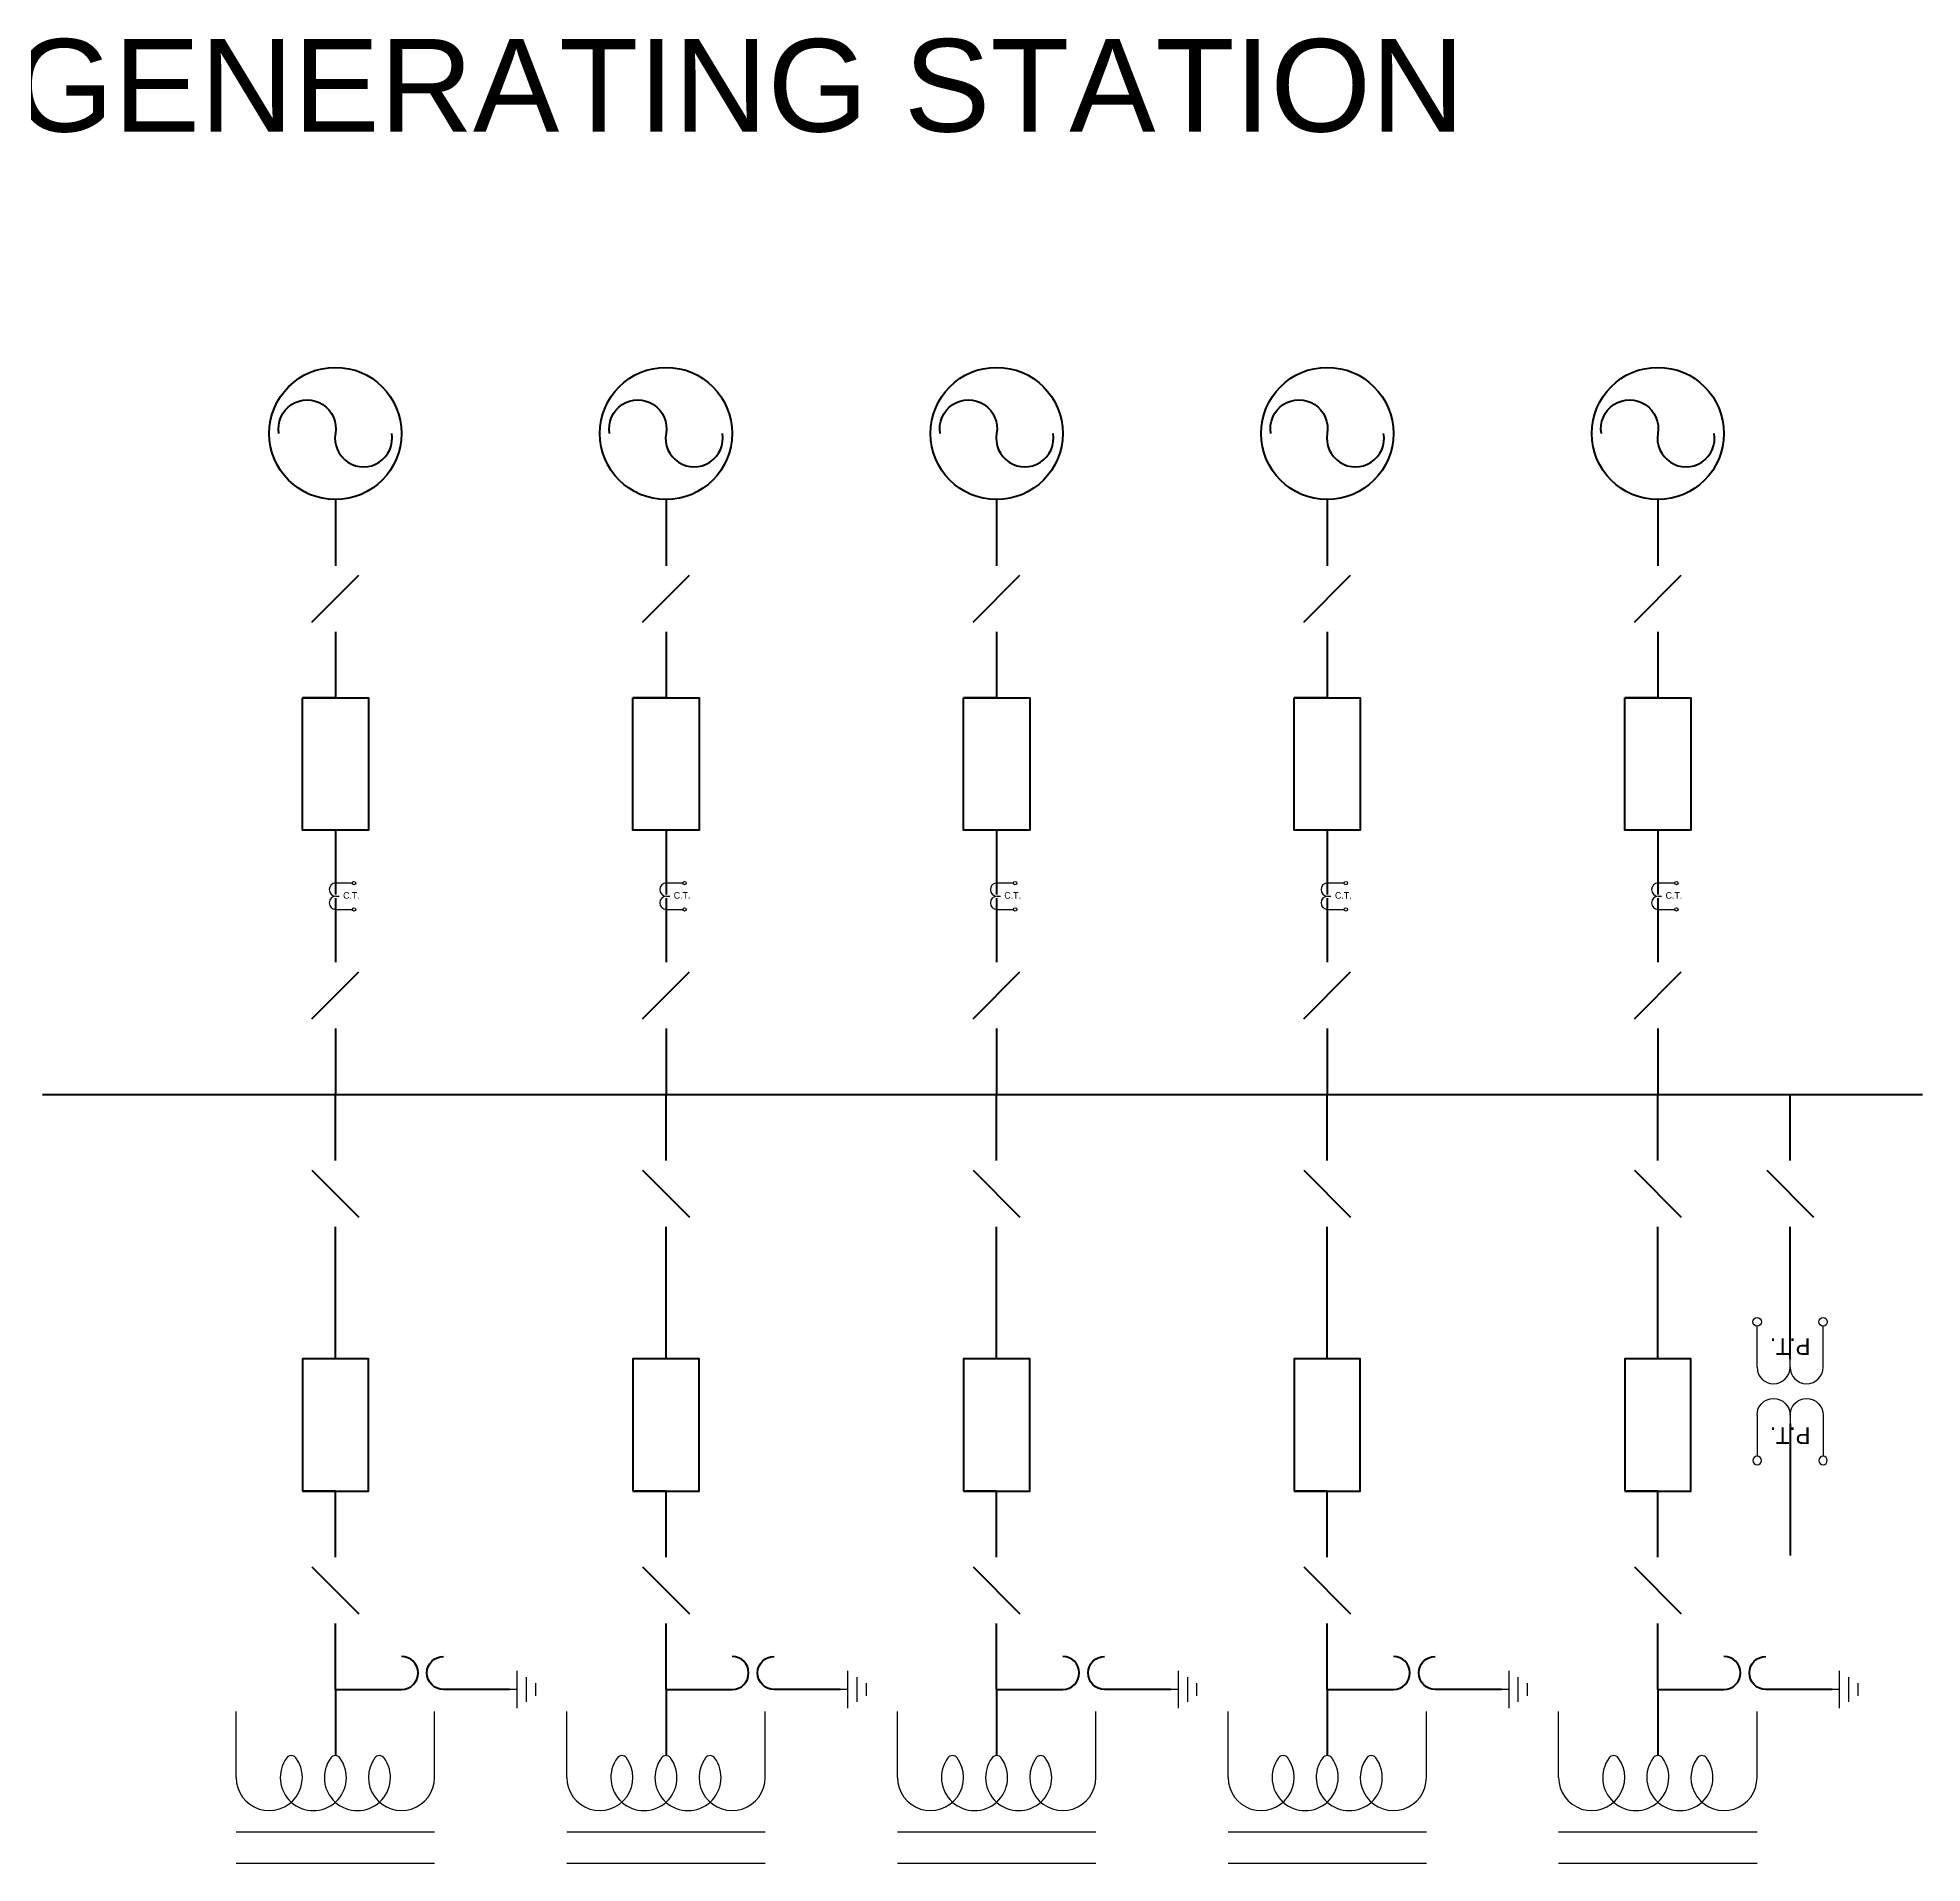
# Model space of a CAD drawing. Header units: millimetres. Extents: x -147 to 640, y -108 to 473.
# Drawn here: x 269.6 to 554.6, y 196.9 to 473 of the extents above; entities that cross this region are included whole.
import ezdxf
from ezdxf.enums import TextEntityAlignment as Align

# ---------------------------------------------------------------- set-up
doc = ezdxf.new("R2010")
doc.units = ezdxf.units.MM
doc.header["$MEASUREMENT"] = 0
doc.layers.add('MISC', color=7, linetype='Continuous')
doc.layers.add('SYMS', color=7, linetype='Continuous')
doc.styles.get("Standard").update_dxf_attribs({"font": 'arial_0.ttf'})
doc.styles.add('WD', font='txt')

# ---------------------------------------------------------------- blocks, each defined once
blk = doc.blocks.new('VXF1CT')
for p, q in [((-0.344, 0.25), (-0.032, 0.25)), ((-0.344, 0), (-0.281, 0)), ((-0.344, -0.25), (-0.032, -0.25))]:
    blk.add_line(p, q)
for centre in [(0, 0.249), (0, -0.249)]:
    blk.add_circle(centre, 0.0322)
for centre in [(-0.344, 0.125), (-0.344, -0.125)]:
    blk.add_arc(centre, 0.125, 90, 270)
at = {"linetype": 'Continuous', "style": 'WD', "flags": 8}
for tag, p in [('TERM02', (-0.045, 0.267)), ('TERM01', (-0.055, -0.231))]:
    blk.add_attdef(tag, text='', height=0.125, dxfattribs=at).set_placement(p, align=Align.RIGHT)
at = {"style": 'WD'}
blk.add_attdef('TYPE', text='', height=0.125, dxfattribs=at).set_placement((-0.047, -0.047), align=Align.CENTER)
at = {"linetype": 'Continuous', "style": 'WD', "flags": 9}
for tag, p in [('ASSYCODE', (-0.171, 0.119)), ('MFG', (-0.173, 0.143)), ('CAT', (-0.171, 0.162))]:
    blk.add_attdef(tag, text='', height=0.01, dxfattribs=at).set_placement(p, align=Align.CENTER)
at = {"style": 'WD'}
for tag, p, height, flags in [('FAMILY', (-0.196, 0.191), 0.01, 9), ('X2TERM02', (0, 0.281), 0.0125, 1), ('X1TERM02', (0.032, 0.249), 0.0125, 1), ('X8TERM01', (0, -0.283), 0.0125, 1), ('X1TERM01', (0.032, -0.251), 0.0125, 1)]:
    blk.add_attdef(tag, p, '', height=height, dxfattribs=dict(at, flags=flags))
blk.add_attdef('TAG1', (0.281, 0.031), '', height=0.125, dxfattribs=at)
at = {"style": 'WD', "width": 0.7}
blk.add_attdef('RATING1', (0.281, -0.125), '', height=0.125, dxfattribs=at)
for tag, p in [('INST', (-0.227, -0.422)), ('DESC1', (-0.201, -0.757)), ('LOC', (-0.201, -0.601)), ('DESC2', (-0.201, -0.914))]:
    blk.add_attdef(tag, text='', height=0.125, dxfattribs=at).set_placement(p, align=Align.CENTER)
blk = doc.blocks.new('HGND2')
for p, q in [((0.125, 0), (0, 0)), ((0.125, 0.09375), (0.125, -0.09375)), ((0.171875, 0.0625), (0.171875, -0.0625)), ((0.21875, 0.03125), (0.21875, -0.03125))]:
    blk.add_line(p, q)
at = {"style": 'WD', "width": 0.8}
for tag, p in [('INST', (0.25, 0.3125)), ('LOC', (0.25, 0.15625)), ('TAG1', (0.25, 0)), ('DESC1', (0.25, -0.15625)), ('DESC2', (0.25, -0.3125))]:
    blk.add_attdef(tag, text='', height=0.125, dxfattribs=at).set_placement(p, align=Align.MIDDLE_LEFT)
at = {"style": 'WD', "flags": 1}
for tag in ['ASSYCODE', 'X4TERM01', 'CAT', 'MFG', 'FAMILY']:
    blk.add_attdef(tag, (0, 0), '', height=0.01, dxfattribs=at)
blk = doc.blocks.new('HXF1PT')
for p, q in [((-0.25, 0.344), (-0.25, 0.032)), ((0, 0.344), (0, 0.281)), ((0.25, 0.344), (0.25, 0.032))]:
    blk.add_line(p, q)
for centre in [(-0.249, 0), (0.249, 0)]:
    blk.add_circle(centre, 0.0322)
for centre in [(-0.125, 0.344), (0.125, 0.344)]:
    blk.add_arc(centre, 0.125, 0, 180)
at = {"style": 'WD', "width": 0.7}
for tag, p in [('INST', (-0.388, 0.577)), ('LOC', (-0.388, 0.408)), ('DESC1', (-0.388, 0.252)), ('DESC2', (-0.388, 0.095))]:
    blk.add_attdef(tag, text='', height=0.125, dxfattribs=at).set_placement(p, align=Align.RIGHT)
at = {"style": 'WD'}
blk.add_attdef('TAG1', (0.368, 0.188), '', height=0.125, dxfattribs=at)
blk.add_attdef('TYPE', text='', height=0.125, dxfattribs=at).set_placement((0, 0.125), align=Align.CENTER)
for tag, p, height, flags in [('FAMILY', (0.304, 0.191), 0.01, 9), ('X4TERM01', (-0.281, 0), 0.0125, 1), ('X1TERM02', (0.281, 0), 0.0125, 1), ('X8TERM01', (-0.249, -0.032), 0.0125, 1), ('X8TERM02', (0.249, -0.032), 0.0125, 1)]:
    blk.add_attdef(tag, p, '', height=height, dxfattribs=dict(at, flags=flags))
at = {"linetype": 'Continuous', "style": 'WD', "flags": 9}
for tag, p in [('MFG', (0.327, 0.143)), ('CAT', (0.329, 0.162)), ('ASSYCODE', (0.329, 0.119))]:
    blk.add_attdef(tag, text='', height=0.01, dxfattribs=at).set_placement(p, align=Align.CENTER)
at = {"style": 'WD', "width": 0.7}
blk.add_attdef('RATING1', (0.368, 0.031), '', height=0.125, dxfattribs=at)
at = {"linetype": 'Continuous', "style": 'WD', "flags": 8}
for tag, p in [('TERM01', (-0.188, -0.031)), ('TERM02', (0.328, -0.031))]:
    blk.add_attdef(tag, text='', height=0.125, dxfattribs=at).set_placement(p, align=Align.TOP_LEFT)

msp = doc.modelspace()

# ---------------------------------------------------------------- linework, layer by layer
at = {"lineweight": 100}
for p, q in [((314.61, 403.18), (314.61, 393.18)), ((364.61, 403.18), (364.61, 393.18)), ((414.61, 403.18), (414.61, 393.18)), ((464.61, 403.18), (464.61, 393.18)), ((514.61, 403.18), (514.61, 393.18)), ((311.07, 384.64), (318.14, 391.72)), ((361.07, 384.64), (368.14, 391.72)), ((411.07, 384.64), (418.14, 391.72)), ((461.07, 384.64), (468.14, 391.72)), ((511.07, 384.64), (518.14, 391.72)), ((314.61, 383.18), (314.61, 373.18)), ((364.61, 383.18), (364.61, 373.18)), ((414.61, 383.18), (414.61, 373.18)), ((464.61, 383.18), (464.61, 373.18)), ((514.61, 383.18), (514.61, 373.18)), ((314.61, 373.18), (309.61, 373.18)), ((309.61, 373.18), (319.61, 373.18)), ((364.61, 373.18), (359.61, 373.18)), ((359.61, 373.18), (369.61, 373.18)), ((414.61, 373.18), (409.61, 373.18)), ((409.61, 373.18), (419.61, 373.18)), ((464.61, 373.18), (459.61, 373.18)), ((459.61, 373.18), (469.61, 373.18)), ((514.61, 373.18), (509.61, 373.18)), ((509.61, 373.18), (519.61, 373.18)), ((314.61, 353.18), (314.61, 343.46)), ((364.61, 353.18), (364.61, 343.46)), ((414.61, 353.18), (414.61, 343.46)), ((464.61, 353.18), (464.61, 343.46)), ((514.61, 353.18), (514.61, 343.46)), ((314.61, 342.9), (314.61, 333.18)), ((364.61, 342.9), (364.61, 333.18)), ((414.61, 342.9), (414.61, 333.18)), ((464.61, 342.9), (464.61, 333.18)), ((514.61, 342.9), (514.61, 333.18)), ((311.07, 324.64), (318.14, 331.72)), ((361.07, 324.64), (368.14, 331.72)), ((411.07, 324.64), (418.14, 331.72)), ((461.07, 324.64), (468.14, 331.72)), ((511.07, 324.64), (518.14, 331.72)), ((314.61, 323.18), (314.61, 313.18)), ((364.61, 323.18), (364.61, 313.18)), ((364.61, 323.18), (364.61, 313.18)), ((414.61, 323.18), (414.61, 313.18)), ((414.61, 323.18), (414.61, 313.18)), ((464.61, 323.18), (464.61, 313.18)), ((464.61, 323.18), (464.61, 313.18)), ((514.61, 323.18), (514.61, 313.18)), ((514.61, 323.18), (514.61, 313.18)), ((270.32, 313.18), (304.61, 313.18)), ((304.61, 313.18), (514.61, 313.18)), ((314.61, 303.18), (314.61, 313.18)), ((364.61, 303.18), (364.61, 313.18)), ((414.61, 303.18), (414.61, 313.18)), ((464.61, 303.18), (464.61, 313.18)), ((514.61, 313.18), (554.61, 313.18)), ((514.61, 303.18), (514.61, 313.18)), ((534.61, 303.18), (534.61, 313.18)), ((311.07, 301.72), (318.14, 294.64)), ((361.07, 301.72), (368.14, 294.64)), ((411.07, 301.72), (418.14, 294.64)), ((461.07, 301.72), (468.14, 294.64)), ((511.07, 301.72), (518.14, 294.64)), ((531.07, 301.72), (538.14, 294.64)), ((314.61, 282.9), (314.61, 293.18)), ((364.61, 282.9), (364.61, 293.18)), ((414.61, 282.9), (414.61, 293.18)), ((464.61, 282.9), (464.61, 293.18)), ((514.61, 282.9), (514.61, 293.18)), ((534.61, 282.9), (534.61, 293.18)), ((314.61, 273.18), (314.61, 282.9)), ((364.61, 273.18), (364.61, 282.9)), ((414.61, 273.18), (414.61, 282.9)), ((464.61, 273.18), (464.61, 282.9)), ((514.61, 273.18), (514.61, 282.9)), ((534.61, 273.15), (534.61, 282.9)), ((534.61, 273.18), (534.61, 273.15)), ((534.61, 263.44), (534.61, 243.44)), ((314.61, 253.18), (309.61, 253.18)), ((309.61, 253.18), (319.61, 253.18)), ((314.61, 243.18), (314.61, 253.18)), ((364.61, 253.18), (359.61, 253.18)), ((359.61, 253.18), (369.61, 253.18)), ((364.61, 243.18), (364.61, 253.18)), ((414.61, 253.18), (409.61, 253.18)), ((409.61, 253.18), (419.61, 253.18)), ((414.61, 243.18), (414.61, 253.18)), ((464.61, 253.18), (459.61, 253.18)), ((459.61, 253.18), (469.61, 253.18)), ((464.61, 243.18), (464.61, 253.18)), ((514.61, 253.18), (509.61, 253.18)), ((509.61, 253.18), (519.61, 253.18)), ((514.61, 243.18), (514.61, 253.18)), ((311.07, 241.72), (318.14, 234.64)), ((361.07, 241.72), (368.14, 234.64)), ((411.07, 241.72), (418.14, 234.64)), ((461.07, 241.72), (468.14, 234.64)), ((511.07, 241.72), (518.14, 234.64)), ((314.61, 223.18), (314.61, 233.18)), ((364.61, 223.18), (364.61, 233.18)), ((414.61, 223.18), (414.61, 233.18)), ((464.61, 223.18), (464.61, 233.18)), ((514.61, 223.18), (514.61, 233.18)), ((314.61, 223.18), (314.61, 213.18)), ((364.61, 223.18), (364.61, 213.18)), ((414.61, 223.18), (414.61, 213.18)), ((464.61, 223.18), (464.61, 213.18)), ((514.61, 223.18), (514.61, 213.18))]:
    msp.add_line(p, q, dxfattribs=at)
for p, q in [((299.61, 209.86), (299.61, 219.86)), ((329.61, 209.86), (329.61, 219.86)), ((349.61, 209.86), (349.61, 219.86)), ((379.61, 209.86), (379.61, 219.86)), ((399.61, 209.86), (399.61, 219.86)), ((429.61, 209.86), (429.61, 219.86)), ((449.61, 209.86), (449.61, 219.86)), ((479.61, 209.86), (479.61, 219.86)), ((499.61, 209.86), (499.61, 219.86)), ((529.61, 209.86), (529.61, 219.86)), ((299.61, 201.67), (329.61, 201.67)), ((349.61, 201.67), (379.61, 201.67)), ((399.61, 201.67), (429.61, 201.67)), ((449.61, 201.67), (479.61, 201.67)), ((499.61, 201.67), (529.61, 201.67)), ((299.61, 196.89), (329.61, 196.89)), ((349.61, 196.89), (379.61, 196.89)), ((399.61, 196.89), (429.61, 196.89)), ((449.61, 196.89), (479.61, 196.89)), ((499.61, 196.89), (529.61, 196.89))]:
    msp.add_line(p, q)
for points in [[(306.07, 413.18, -1.185976), (314.61, 413.18, 1.185901), (323.14, 413.18, 0.629789)], [(356.07, 413.18, -1.185976), (364.61, 413.18, 1.185901), (373.14, 413.18, 0.629789)], [(406.07, 413.18, -1.185976), (414.61, 413.18, 1.185901), (423.14, 413.18, 0.629789)], [(456.07, 413.18, -1.185976), (464.61, 413.18, 1.185901), (473.14, 413.18, 0.629789)], [(506.07, 413.18, -1.185976), (514.61, 413.18, 1.185901), (523.14, 413.18, 0.629789)], [(314.61, 223.18), (324.61, 223.18, 1), (324.61, 228.18, -1)], [(340.95, 223.18), (330.95, 223.18, -1), (330.95, 228.18, 1)], [(364.61, 223.18), (374.61, 223.18, 1), (374.61, 228.18, -1)], [(390.95, 223.18), (380.95, 223.18, -1), (380.95, 228.18, 1)], [(414.61, 223.18), (424.61, 223.18, 1), (424.61, 228.18, -1)], [(440.95, 223.18), (430.95, 223.18, -1), (430.95, 228.18, 1)], [(464.61, 223.18), (474.61, 223.18, 1), (474.61, 228.18, -1)], [(490.95, 223.18), (480.95, 223.18, -1), (480.95, 228.18, 1)], [(514.61, 223.18), (524.61, 223.18, 1), (524.61, 228.18, -1)], [(540.95, 223.18), (530.95, 223.18, -1), (530.95, 228.18, 1)]]:
    msp.add_lwpolyline(points, format="xyb", dxfattribs=at)
for points in [[(309.61, 373.18), (319.61, 373.18), (319.61, 353.18), (309.61, 353.18)], [(359.61, 373.18), (369.61, 373.18), (369.61, 353.18), (359.61, 353.18)], [(409.61, 373.18), (419.61, 373.18), (419.61, 353.18), (409.61, 353.18)], [(459.61, 373.18), (469.61, 373.18), (469.61, 353.18), (459.61, 353.18)], [(509.61, 373.18), (519.61, 373.18), (519.61, 353.18), (509.61, 353.18)], [(309.61, 253.18), (319.61, 253.18), (319.61, 273.18), (309.61, 273.18)], [(359.61, 253.18), (369.61, 253.18), (369.61, 273.18), (359.61, 273.18)], [(409.61, 253.18), (419.61, 253.18), (419.61, 273.18), (409.61, 273.18)], [(459.61, 253.18), (469.61, 253.18), (469.61, 273.18), (459.61, 273.18)], [(509.61, 253.18), (519.61, 253.18), (519.61, 273.18), (509.61, 273.18)]]:
    msp.add_lwpolyline(points, close=True, dxfattribs=at)
for centre in [(314.61, 413.18), (364.61, 413.18), (414.61, 413.18), (464.61, 413.18), (514.61, 413.18)]:
    msp.add_circle(centre, 10, dxfattribs=at)
for centre, radius, start, end in [((304.61, 209.86), 5, 180, 36.4793), ((311.27, 209.86), 5, 143.5207, 36.4793), ((307.94, 212.33), 0.854, 36.4793, 143.5207), ((317.94, 209.86), 5, 143.5207, 36.4793), ((314.61, 212.33), 0.854, 36.4793, 143.5207), ((324.61, 209.86), 5, 143.5207, 0), ((321.27, 212.33), 0.854, 36.4793, 143.5207), ((354.61, 209.86), 5, 180, 36.4793), ((361.27, 209.86), 5, 143.5207, 36.4793), ((357.94, 212.33), 0.854, 36.4793, 143.5207), ((367.94, 209.86), 5, 143.5207, 36.4793), ((364.61, 212.33), 0.854, 36.4793, 143.5207), ((374.61, 209.86), 5, 143.5207, 0), ((371.27, 212.33), 0.854, 36.4793, 143.5207), ((404.61, 209.86), 5, 180, 36.4793), ((411.27, 209.86), 5, 143.5207, 36.4793), ((407.94, 212.33), 0.854, 36.4793, 143.5207), ((417.94, 209.86), 5, 143.5207, 36.4793), ((414.61, 212.33), 0.854, 36.4793, 143.5207), ((424.61, 209.86), 5, 143.5207, 0), ((421.27, 212.33), 0.854, 36.4793, 143.5207), ((454.61, 209.86), 5, 180, 36.4793), ((461.27, 209.86), 5, 143.5207, 36.4793), ((457.94, 212.33), 0.854, 36.4793, 143.5207), ((467.94, 209.86), 5, 143.5207, 36.4793), ((464.61, 212.33), 0.854, 36.4793, 143.5207), ((474.61, 209.86), 5, 143.5207, 0), ((471.27, 212.33), 0.854, 36.4793, 143.5207), ((504.61, 209.86), 5, 180, 36.4793), ((511.27, 209.86), 5, 143.5207, 36.4793), ((507.94, 212.33), 0.854, 36.4793, 143.5207), ((517.94, 209.86), 5, 143.5207, 36.4793), ((514.61, 212.33), 0.854, 36.4793, 143.5207), ((524.61, 209.86), 5, 143.5207, 0), ((521.27, 212.33), 0.854, 36.4793, 143.5207)]:
    msp.add_arc(centre, radius, start, end)

# ---------------------------------------------------------------- block references
at = {"layer": 'SYMS', "lineweight": 100}
ref = msp.add_blockref('VXF1CT', (317.42, 343.18), dxfattribs=dict(at, xscale=8, yscale=8, zscale=8))
ref.add_attrib('TYPE', 'C.T.', dxfattribs={"layer": 'MISC', "height": 1, "style": 'WD'}).set_placement((317.04, 342.8), align=Align.CENTER)
ref = msp.add_blockref('VXF1CT', (367.42, 343.18), dxfattribs=dict(at, xscale=8, yscale=8, zscale=8))
ref.add_attrib('TYPE', 'C.T.', dxfattribs={"layer": 'MISC', "height": 1, "style": 'WD'}).set_placement((367.04, 342.8), align=Align.CENTER)
ref = msp.add_blockref('VXF1CT', (417.42, 343.18), dxfattribs=dict(at, xscale=8, yscale=8, zscale=8))
ref.add_attrib('TYPE', 'C.T.', dxfattribs={"layer": 'MISC', "height": 1, "style": 'WD'}).set_placement((417.04, 342.8), align=Align.CENTER)
ref = msp.add_blockref('VXF1CT', (467.42, 343.18), dxfattribs=dict(at, xscale=8, yscale=8, zscale=8))
ref.add_attrib('TYPE', 'C.T.', dxfattribs={"layer": 'MISC', "height": 1, "style": 'WD'}).set_placement((467.04, 342.8), align=Align.CENTER)
ref = msp.add_blockref('VXF1CT', (517.42, 343.18), dxfattribs=dict(at, xscale=8, yscale=8, zscale=8))
ref.add_attrib('TYPE', 'C.T.', dxfattribs={"layer": 'MISC', "height": 1, "style": 'WD'}).set_placement((517.04, 342.8), align=Align.CENTER)
ref = msp.add_blockref('HXF1PT', (534.61, 278.8), dxfattribs=dict(at, xscale=20, yscale=20, zscale=20, rotation=180))
ref.add_attrib('TYPE', 'P.T.', dxfattribs={"layer": 'MISC', "height": 2.5, "rotation": 180, "style": 'WD'}).set_placement((534.61, 276.3), align=Align.CENTER)
ref = msp.add_blockref('HXF1PT', (534.61, 257.82), dxfattribs=dict(at, xscale=-20, yscale=20, zscale=20))
ref.add_attrib('TYPE', 'P.T.', dxfattribs={"layer": 'MISC', "height": 2.5, "rotation": 180, "style": 'WD'}).set_placement((534.61, 262.82), align=Align.CENTER)
at = {"layer": 'SYMS', "lineweight": 100, "xscale": 30, "yscale": 30, "zscale": 30}
for p in [(338.3, 223.18), (388.3, 223.18), (438.3, 223.18), (488.3, 223.18), (538.3, 223.18)]:
    msp.add_blockref('HGND2', p, dxfattribs=at)

# ---------------------------------------------------------------- texts
at = {"lineweight": 100, "insert": (10.52, 472.84), "char_height": 14, "attachment_point": 1}
msp.add_mtext_dynamic_manual_height_columns('SINGLE LINE DIAGRAM OF GENERATING STATION', width=641.7984, gutter_width=1, heights=[0], dxfattribs=at)

doc.saveas('drawing.dxf')
